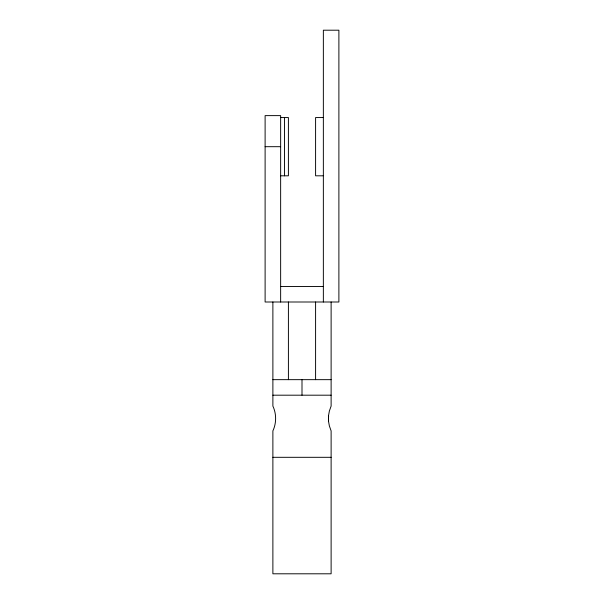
<?xml version="1.0" encoding="UTF-8"?>
<svg xmlns="http://www.w3.org/2000/svg" width="604" height="604" viewBox="0 0 604 604"><rect width="100%" height="100%" fill="white"/><g stroke="black" fill="none" stroke-linecap="round" stroke-linejoin="round"><path stroke-width="0.91" d="M328.455 416.035L329.361 411.067L331.12 406.062L331.12 302M280.641 117.561L288.41 117.561L288.41 175.809L280.641 175.809M323.042 117.561L315.59 117.561L315.59 175.809L323.042 175.809M265.111 146.689L280.641 146.689M280.988 286.47L323.012 286.47M272.88 379.659L331.12 379.659M272.88 395.19L331.12 395.19M272.88 457.311L331.12 457.311M328.455 420.935L329.361 425.903L331.12 430.909L331.12 573.8L272.88 573.8L272.88 430.909C276.519 423.117 276.526 413.876 272.887 406.077L272.88 302M323.359 302L323.359 30.2L338.889 30.2L338.889 302L265.111 302L265.111 115.621L280.641 115.621L280.641 302M315.59 302L315.59 379.659M302 379.659L302 395.19M288.41 302L288.41 379.659M284.529 117.561L284.529 175.809M328.606 416.118A11.31 4.598 -89.8 0 0 328.591 420.867A11.31 4.598 89.8 0 1 328.591 416.111"/></g></svg>
